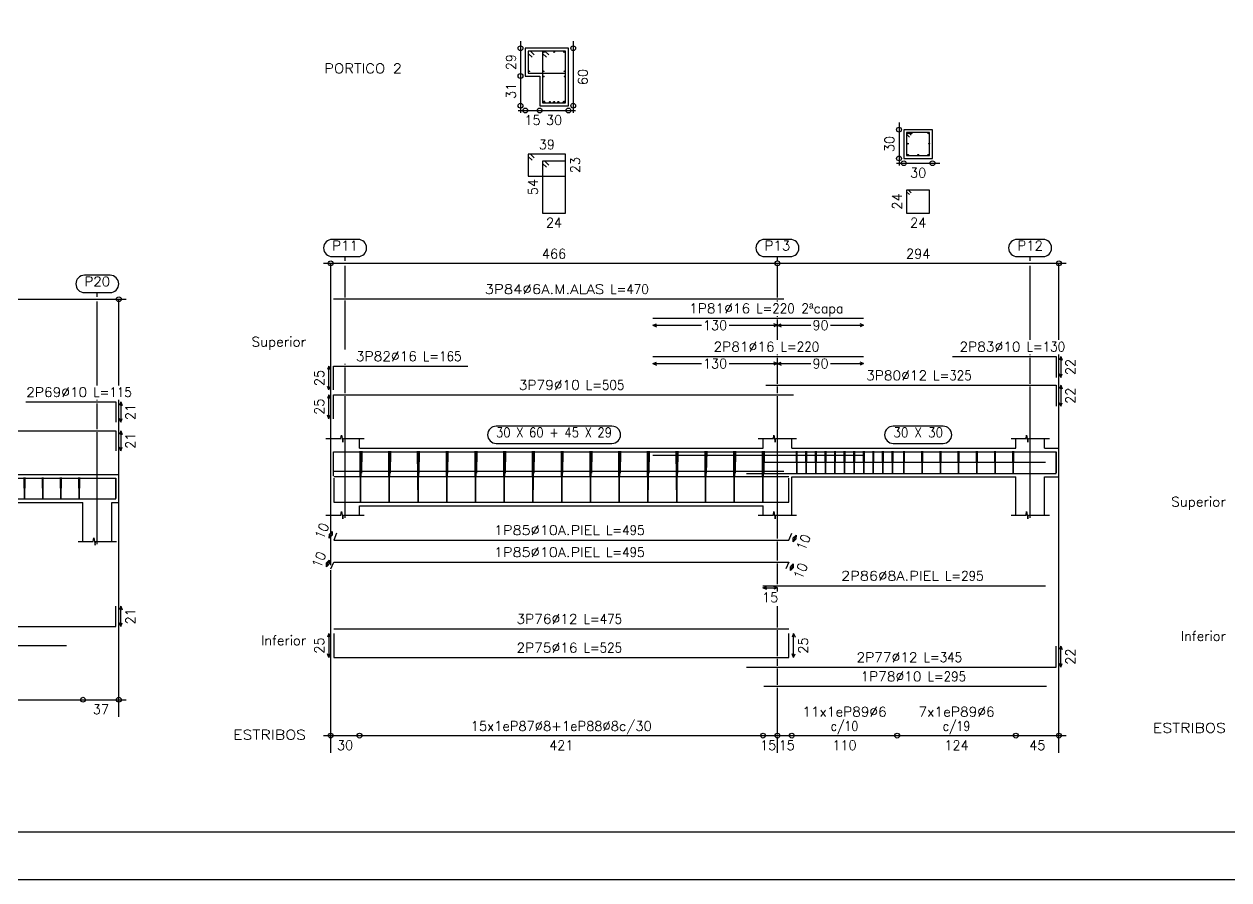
# Model space of a CAD drawing. Header units: millimetres. Extents: x 709.5 to 769, y 350.8 to 392.8.
# Drawn here: x 743.09 to 755.66, y 350.78 to 359.72 of the extents above; entities that cross this region are included whole.
import ezdxf
from ezdxf.enums import TextEntityAlignment as Align

# ---------------------------------------------------------------- set-up
doc = ezdxf.new("R2010")
doc.units = ezdxf.units.MM
doc.linetypes.add('CYPELINEA', pattern=[0])
for name, color, linetype in [('015', 1, 'Continuous'), ('07', 6, 'Continuous'), ('ARM_DENTRO_VIGA', 5, 'Continuous'), ('ARM_ESTRIBOS', 1, 'Continuous'), ('ARM_LONGITUDES', 3, 'CYPELINEA'), ('ARM_TEXTOS', 3, 'CYPELINEA'), ('COT_ARM', 3, 'CYPELINEA'), ('COT_COTAS', 3, 'CYPELINEA'), ('COT_EST', 3, 'CYPELINEA'), ('COT_LIN_APOYOS', 2, 'CYPELINEA'), ('COT_LIN_AUX_COTA', 2, 'CYPELINEA'), ('REF_ESCALA', 3, 'CYPELINEA'), ('REF_NOMBRE', 3, 'CYPELINEA'), ('REF_REFERENCIA', 3, 'CYPELINEA'), ('SEC_CONTORNOS', 2, 'Continuous'), ('SEC_DIM_VIGA', 3, 'CYPELINEA'), ('TXT_EST', 3, 'CYPELINEA'), ('TXT_LONG', 3, 'CYPELINEA')]:
    doc.layers.add(name, color=color, linetype=linetype)
doc.styles.get("Standard").update_dxf_attribs({"font": 'romans.shx'})

# ---------------------------------------------------------------- blocks, each defined once
blk = doc.blocks.new('A0H')
at = {"layer": '015'}
blk.add_lwpolyline([(-1179, -10), (-1179, 831), (10, 831), (10, -10)], close=True, dxfattribs=at)
at = {"layer": '07'}
blk.add_lwpolyline([(-1154, 0), (-1154, 821), (0, 821), (0, 0)], close=True, dxfattribs=at)

msp = doc.modelspace()

# ---------------------------------------------------------------- linework, layer by layer
at = {"layer": 'ARM_DENTRO_VIGA'}
for p, q in [((748.504, 359.427), (748.519, 359.427)), ((748.511, 359.435), (748.511, 359.42)), ((748.611, 359.427), (748.626, 359.427)), ((748.618, 359.435), (748.618, 359.42)), ((748.718, 359.427), (748.733, 359.427)), ((748.725, 359.435), (748.725, 359.42)), ((748.355, 359.225), (748.364, 359.225)), ((748.359, 359.23), (748.359, 359.221)), ((748.499, 359.17), (748.514, 359.17)), ((748.505, 359.225), (748.514, 359.225)), ((748.506, 359.178), (748.506, 359.163)), ((748.509, 359.23), (748.509, 359.221)), ((748.722, 359.17), (748.737, 359.17)), ((748.723, 359.225), (748.732, 359.225)), ((748.727, 359.23), (748.727, 359.221)), ((748.73, 359.178), (748.73, 359.163)), ((748.502, 358.903), (748.526, 358.903)), ((748.514, 358.915), (748.514, 358.891)), ((748.565, 358.903), (748.583, 358.903)), ((748.574, 358.912), (748.574, 358.894)), ((748.609, 358.903), (748.627, 358.903)), ((748.618, 358.912), (748.618, 358.894)), ((748.653, 358.903), (748.671, 358.903)), ((748.662, 358.912), (748.662, 358.894)), ((748.71, 358.903), (748.734, 358.903)), ((748.722, 358.915), (748.722, 358.891)), ((752.301, 358.579), (752.319, 358.579)), ((752.31, 358.588), (752.31, 358.57)), ((752.337, 358.579), (752.355, 358.579)), ((752.346, 358.588), (752.346, 358.57)), ((752.517, 358.579), (752.535, 358.579)), ((752.526, 358.588), (752.526, 358.57)), ((752.306, 358.469), (752.318, 358.469)), ((752.312, 358.475), (752.312, 358.463)), ((752.526, 358.469), (752.538, 358.469)), ((752.532, 358.475), (752.532, 358.463)), ((752.301, 358.351), (752.319, 358.351)), ((752.31, 358.36), (752.31, 358.342)), ((752.411, 358.351), (752.425, 358.351)), ((752.418, 358.359), (752.418, 358.344)), ((752.517, 358.351), (752.535, 358.351)), ((752.526, 358.36), (752.526, 358.342))]:
    msp.add_line(p, q, dxfattribs=at)
for points in [[(746.317, 356.848), (751.017, 356.848)], [(749.649, 356.648), (751.849, 356.648)], [(749.649, 356.248), (751.849, 356.248)], [(752.777, 356.248), (753.857, 356.248), (753.857, 356.028)], [(746.317, 355.898), (746.317, 356.148), (747.717, 356.148)], [(750.827, 355.948), (753.857, 355.948), (753.857, 355.728)], [(743.106, 355.773), (744.046, 355.773), (744.046, 355.563)], [(746.317, 355.598), (746.317, 355.848), (751.117, 355.848)], [(740.856, 355.473), (744.046, 355.473), (744.046, 355.263)], [(746.317, 355.002), (746.317, 355.252), (751.117, 355.252)], [(746.317, 355.002), (746.317, 355.252), (747.717, 355.252)], [(749.649, 355.252), (751.849, 355.252)], [(750.627, 355.026), (753.857, 355.026), (753.857, 355.246)], [(750.827, 355.254), (753.857, 355.254), (753.857, 355.034)], [(752.777, 355.254), (753.857, 355.254), (753.857, 355.034)], [(749.649, 355.216), (751.849, 355.216)], [(750.798, 355.144), (753.748, 355.144)], [(740.856, 354.979), (744.046, 354.979), (744.046, 354.769)], [(743.106, 354.979), (744.046, 354.979), (744.046, 354.769)], [(746.317, 355.05), (751.017, 355.05)], [(746.318, 354.995), (751.068, 354.995)], [(746.318, 354.995), (751.068, 354.995)], [(746.318, 354.978), (746.318, 354.728), (751.068, 354.728), (751.068, 354.978)], [(750.808, 355.026), (753.758, 355.026)], [(740.606, 354.761), (744.046, 354.761), (744.046, 354.971)], [(741.331, 354.761), (743.531, 354.761)], [(746.318, 354.728), (751.068, 354.728)], [(746.348, 354.402), (746.318, 354.332), (751.068, 354.332), (751.098, 354.402)], [(746.288, 354.032), (746.318, 354.102), (751.068, 354.102), (751.038, 354.032)], [(750.798, 353.855), (753.748, 353.855)], [(740.606, 353.43), (744.046, 353.43), (744.046, 353.64)], [(746.318, 353.405), (751.068, 353.405)], [(746.318, 353.355), (746.318, 353.105), (751.068, 353.105), (751.068, 353.355)], [(741.331, 353.23), (743.531, 353.23)], [(750.627, 353.005), (753.857, 353.005), (753.857, 353.225)], [(750.808, 352.805), (753.758, 352.805)]]:
    msp.add_lwpolyline(points, dxfattribs=at)
for centre, radius in [((748.511, 359.427), 0.005), ((748.618, 359.427), 0.005), ((748.725, 359.427), 0.005), ((748.359, 359.225), 0.003), ((748.506, 359.17), 0.005), ((748.509, 359.225), 0.003), ((748.727, 359.225), 0.003), ((748.73, 359.17), 0.005), ((748.514, 358.903), 0.008), ((748.574, 358.903), 0.006), ((748.618, 358.903), 0.006), ((748.662, 358.903), 0.006), ((748.722, 358.903), 0.008), ((752.31, 358.579), 0.006), ((752.346, 358.579), 0.006), ((752.526, 358.579), 0.006), ((752.312, 358.469), 0.004), ((752.532, 358.469), 0.004), ((752.31, 358.351), 0.006), ((752.418, 358.351), 0.005), ((752.526, 358.351), 0.006)]:
    msp.add_circle(centre, radius, dxfattribs=at)
at = {"layer": 'ARM_ESTRIBOS'}
for points in [[(748.412, 359.396), (748.372, 359.435), (748.348, 359.435), (748.348, 359.205), (748.738, 359.205), (748.738, 359.435), (748.348, 359.435), (748.348, 359.411), (748.388, 359.372)], [(748.562, 359.396), (748.522, 359.435), (748.498, 359.435), (748.498, 358.895), (748.738, 358.895), (748.738, 359.435), (748.498, 359.435), (748.498, 359.411), (748.538, 359.372)], [(752.346, 358.556), (752.316, 358.585), (752.298, 358.585), (752.298, 358.345), (752.538, 358.345), (752.538, 358.585), (752.298, 358.585), (752.298, 358.567), (752.328, 358.538)], [(748.412, 358.321), (748.372, 358.36), (748.348, 358.36), (748.348, 358.13), (748.738, 358.13), (748.738, 358.36), (748.348, 358.36), (748.348, 358.336), (748.388, 358.297)], [(748.562, 358.246), (748.522, 358.285), (748.498, 358.285), (748.498, 357.745), (748.738, 357.745), (748.738, 358.285), (748.498, 358.285), (748.498, 358.261), (748.538, 358.222)], [(752.346, 357.956), (752.316, 357.985), (752.298, 357.985), (752.298, 357.745), (752.538, 357.745), (752.538, 357.985), (752.298, 357.985), (752.298, 357.967), (752.328, 357.938)], [(746.602, 355.221), (746.602, 355.26), (746.598, 354.72), (746.594, 355.26), (746.593, 355.236), (746.593, 355.197)], [(746.611, 355.221), (746.611, 355.26), (746.607, 355.03), (746.603, 355.26), (746.603, 355.236), (746.603, 355.197)], [(746.902, 355.221), (746.902, 355.26), (746.898, 354.72), (746.894, 355.26), (746.893, 355.236), (746.893, 355.197)], [(746.911, 355.221), (746.911, 355.26), (746.907, 355.03), (746.903, 355.26), (746.903, 355.236), (746.903, 355.197)], [(747.202, 355.221), (747.202, 355.26), (747.198, 354.72), (747.194, 355.26), (747.193, 355.236), (747.193, 355.197)], [(747.211, 355.221), (747.211, 355.26), (747.207, 355.03), (747.203, 355.26), (747.203, 355.236), (747.203, 355.197)], [(747.502, 355.221), (747.502, 355.26), (747.498, 354.72), (747.494, 355.26), (747.493, 355.236), (747.493, 355.197)], [(747.511, 355.221), (747.511, 355.26), (747.507, 355.03), (747.503, 355.26), (747.503, 355.236), (747.503, 355.197)], [(747.802, 355.221), (747.802, 355.26), (747.798, 354.72), (747.794, 355.26), (747.793, 355.236), (747.793, 355.197)], [(747.811, 355.221), (747.811, 355.26), (747.807, 355.03), (747.803, 355.26), (747.803, 355.236), (747.803, 355.197)], [(748.102, 355.221), (748.102, 355.26), (748.098, 354.72), (748.094, 355.26), (748.093, 355.236), (748.093, 355.197)], [(748.111, 355.221), (748.111, 355.26), (748.107, 355.03), (748.103, 355.26), (748.103, 355.236), (748.103, 355.197)], [(748.402, 355.221), (748.402, 355.26), (748.398, 354.72), (748.394, 355.26), (748.393, 355.236), (748.393, 355.197)], [(748.411, 355.221), (748.411, 355.26), (748.407, 355.03), (748.403, 355.26), (748.403, 355.236), (748.403, 355.197)], [(748.702, 355.221), (748.702, 355.26), (748.698, 354.72), (748.694, 355.26), (748.693, 355.236), (748.693, 355.197)], [(748.711, 355.221), (748.711, 355.26), (748.707, 355.03), (748.703, 355.26), (748.703, 355.236), (748.703, 355.197)], [(749.002, 355.221), (749.002, 355.26), (748.998, 354.72), (748.994, 355.26), (748.993, 355.236), (748.993, 355.197)], [(749.011, 355.221), (749.011, 355.26), (749.007, 355.03), (749.003, 355.26), (749.003, 355.236), (749.003, 355.197)], [(749.302, 355.221), (749.302, 355.26), (749.298, 354.72), (749.294, 355.26), (749.293, 355.236), (749.293, 355.197)], [(749.311, 355.221), (749.311, 355.26), (749.307, 355.03), (749.303, 355.26), (749.303, 355.236), (749.303, 355.197)], [(749.602, 355.221), (749.602, 355.26), (749.598, 354.72), (749.594, 355.26), (749.593, 355.236), (749.593, 355.197)], [(749.611, 355.221), (749.611, 355.26), (749.607, 355.03), (749.603, 355.26), (749.603, 355.236), (749.603, 355.197)], [(749.902, 355.221), (749.902, 355.26), (749.898, 354.72), (749.894, 355.26), (749.893, 355.236), (749.893, 355.197)], [(749.911, 355.221), (749.911, 355.26), (749.907, 355.03), (749.903, 355.26), (749.903, 355.236), (749.903, 355.197)], [(750.202, 355.221), (750.202, 355.26), (750.198, 354.72), (750.194, 355.26), (750.193, 355.236), (750.193, 355.197)], [(750.211, 355.221), (750.211, 355.26), (750.207, 355.03), (750.203, 355.26), (750.203, 355.236), (750.203, 355.197)], [(750.502, 355.221), (750.502, 355.26), (750.498, 354.72), (750.494, 355.26), (750.493, 355.236), (750.493, 355.197)], [(750.511, 355.221), (750.511, 355.26), (750.507, 355.03), (750.503, 355.26), (750.503, 355.236), (750.503, 355.197)], [(750.802, 355.221), (750.802, 355.26), (750.798, 354.72), (750.794, 355.26), (750.793, 355.236), (750.793, 355.197)], [(750.811, 355.221), (750.811, 355.26), (750.807, 355.03), (750.803, 355.26), (750.803, 355.236), (750.803, 355.197)], [(751.153, 355.231), (751.153, 355.26), (751.15, 355.02), (751.147, 355.26), (751.146, 355.242), (751.146, 355.213)], [(751.253, 355.231), (751.253, 355.26), (751.25, 355.02), (751.247, 355.26), (751.246, 355.242), (751.246, 355.213)], [(751.353, 355.231), (751.353, 355.26), (751.35, 355.02), (751.347, 355.26), (751.346, 355.242), (751.346, 355.213)], [(751.453, 355.231), (751.453, 355.26), (751.45, 355.02), (751.447, 355.26), (751.446, 355.242), (751.446, 355.213)], [(751.553, 355.231), (751.553, 355.26), (751.55, 355.02), (751.547, 355.26), (751.546, 355.242), (751.546, 355.213)], [(751.653, 355.231), (751.653, 355.26), (751.65, 355.02), (751.647, 355.26), (751.646, 355.242), (751.646, 355.213)], [(751.753, 355.231), (751.753, 355.26), (751.75, 355.02), (751.747, 355.26), (751.746, 355.242), (751.746, 355.213)], [(751.853, 355.231), (751.853, 355.26), (751.85, 355.02), (751.847, 355.26), (751.846, 355.242), (751.846, 355.213)], [(751.953, 355.231), (751.953, 355.26), (751.95, 355.02), (751.947, 355.26), (751.946, 355.242), (751.946, 355.213)], [(752.053, 355.231), (752.053, 355.26), (752.05, 355.02), (752.047, 355.26), (752.046, 355.242), (752.046, 355.213)], [(752.153, 355.231), (752.153, 355.26), (752.15, 355.02), (752.147, 355.26), (752.146, 355.242), (752.146, 355.213)], [(752.273, 355.231), (752.273, 355.26), (752.27, 355.02), (752.267, 355.26), (752.266, 355.242), (752.266, 355.213)], [(752.463, 355.231), (752.463, 355.26), (752.46, 355.02), (752.457, 355.26), (752.456, 355.242), (752.456, 355.213)], [(752.653, 355.231), (752.653, 355.26), (752.65, 355.02), (752.647, 355.26), (752.646, 355.242), (752.646, 355.213)], [(752.843, 355.231), (752.843, 355.26), (752.84, 355.02), (752.837, 355.26), (752.836, 355.242), (752.836, 355.213)], [(753.033, 355.231), (753.033, 355.26), (753.03, 355.02), (753.027, 355.26), (753.026, 355.242), (753.026, 355.213)], [(753.223, 355.231), (753.223, 355.26), (753.22, 355.02), (753.217, 355.26), (753.216, 355.242), (753.216, 355.213)], [(753.413, 355.231), (753.413, 355.26), (753.41, 355.02), (753.407, 355.26), (753.406, 355.242), (753.406, 355.213)], [(743.094, 354.956), (743.094, 354.985), (743.091, 354.755), (743.088, 354.985), (743.088, 354.967), (743.088, 354.938)], [(743.284, 354.956), (743.284, 354.985), (743.281, 354.755), (743.278, 354.985), (743.278, 354.967), (743.278, 354.938)], [(743.474, 354.956), (743.474, 354.985), (743.471, 354.755), (743.468, 354.985), (743.468, 354.967), (743.468, 354.938)], [(743.664, 354.956), (743.664, 354.985), (743.661, 354.755), (743.658, 354.985), (743.658, 354.967), (743.658, 354.938)]]:
    msp.add_lwpolyline(points, dxfattribs=at)
at = {"layer": 'ARM_LONGITUDES'}
for p, q in [((753.907, 356.248), (753.892, 356.21)), ((753.907, 356.248), (753.907, 356.028)), ((753.907, 356.248), (753.922, 356.21)), ((746.267, 356.148), (746.252, 356.11)), ((746.267, 355.898), (746.267, 356.148)), ((746.267, 356.148), (746.282, 356.11)), ((753.907, 356.028), (753.892, 356.065)), ((753.907, 356.028), (753.922, 356.065)), ((746.267, 355.898), (746.252, 355.935)), ((746.267, 355.898), (746.282, 355.935)), ((753.907, 355.948), (753.892, 355.91)), ((753.907, 355.948), (753.907, 355.728)), ((753.907, 355.948), (753.922, 355.91)), ((744.096, 355.773), (744.081, 355.735)), ((744.096, 355.773), (744.096, 355.563)), ((744.096, 355.773), (744.111, 355.735)), ((746.267, 355.848), (746.252, 355.81)), ((746.267, 355.598), (746.267, 355.848)), ((746.267, 355.848), (746.282, 355.81)), ((753.907, 355.728), (753.892, 355.765)), ((753.907, 355.728), (753.922, 355.765)), ((746.267, 355.598), (746.252, 355.635)), ((746.267, 355.598), (746.282, 355.635)), ((744.096, 355.563), (744.081, 355.6)), ((744.096, 355.563), (744.111, 355.6)), ((744.096, 355.473), (744.081, 355.435)), ((744.096, 355.473), (744.096, 355.263)), ((744.096, 355.473), (744.111, 355.435)), ((744.096, 355.263), (744.081, 355.3)), ((744.096, 355.263), (744.111, 355.3)), ((746.302, 354.422), (746.272, 354.352)), ((746.272, 354.352), (746.273, 354.393)), ((746.272, 354.352), (746.301, 354.381)), ((746.302, 354.422), (746.273, 354.394)), ((746.302, 354.422), (746.301, 354.382)), ((751.114, 354.313), (751.144, 354.383)), ((751.114, 354.313), (751.115, 354.353)), ((751.144, 354.383), (751.115, 354.354)), ((751.144, 354.383), (751.143, 354.342)), ((751.114, 354.313), (751.143, 354.341)), ((746.242, 354.052), (746.272, 354.122)), ((746.242, 354.052), (746.243, 354.093)), ((746.272, 354.122), (746.243, 354.094)), ((746.272, 354.122), (746.271, 354.082)), ((746.242, 354.052), (746.271, 354.081)), ((751.114, 354.083), (751.084, 354.013)), ((751.084, 354.013), (751.085, 354.053)), ((751.084, 354.013), (751.113, 354.041)), ((751.114, 354.083), (751.085, 354.054)), ((751.114, 354.083), (751.113, 354.042)), ((744.096, 353.64), (744.081, 353.603)), ((744.096, 353.43), (744.096, 353.64)), ((744.096, 353.64), (744.111, 353.603)), ((744.096, 353.43), (744.081, 353.468)), ((744.096, 353.43), (744.111, 353.468)), ((746.268, 353.355), (746.253, 353.318)), ((746.268, 353.355), (746.268, 353.105)), ((746.268, 353.355), (746.283, 353.318)), ((751.118, 353.355), (751.103, 353.318)), ((751.118, 353.105), (751.118, 353.355)), ((751.118, 353.355), (751.133, 353.318)), ((753.907, 353.225), (753.892, 353.188)), ((753.907, 353.005), (753.907, 353.225)), ((753.907, 353.225), (753.922, 353.188)), ((746.268, 353.105), (746.253, 353.143)), ((746.268, 353.105), (746.283, 353.143)), ((751.118, 353.105), (751.103, 353.143)), ((751.118, 353.105), (751.133, 353.143)), ((753.907, 353.005), (753.892, 353.043)), ((753.907, 353.005), (753.922, 353.043))]:
    msp.add_line(p, q, dxfattribs=at)
at = {"layer": 'COT_ARM'}
for p, q in [((749.649, 356.573), (749.687, 356.588)), ((749.649, 356.573), (750.155, 356.573)), ((749.649, 356.573), (749.687, 356.558)), ((750.444, 356.573), (750.949, 356.573)), ((750.949, 356.573), (750.912, 356.588)), ((750.949, 356.573), (750.912, 356.558)), ((750.949, 356.573), (750.987, 356.588)), ((750.949, 356.573), (751.297, 356.573)), ((750.949, 356.573), (750.987, 356.558)), ((751.502, 356.573), (751.849, 356.573)), ((751.849, 356.573), (751.812, 356.588)), ((751.849, 356.573), (751.812, 356.558)), ((749.649, 356.173), (749.687, 356.188)), ((749.649, 356.173), (750.155, 356.173)), ((749.649, 356.173), (749.687, 356.158)), ((750.444, 356.173), (750.949, 356.173)), ((750.949, 356.173), (750.912, 356.188)), ((750.949, 356.173), (750.912, 356.158)), ((750.949, 356.173), (750.987, 356.188)), ((750.949, 356.173), (751.297, 356.173)), ((750.949, 356.173), (750.987, 356.158)), ((751.502, 356.173), (751.849, 356.173)), ((751.849, 356.173), (751.812, 356.188)), ((751.849, 356.173), (751.812, 356.158)), ((750.798, 353.833), (750.836, 353.848)), ((750.949, 353.833), (750.912, 353.848)), ((750.798, 353.833), (750.949, 353.833)), ((750.798, 353.833), (750.836, 353.818)), ((750.949, 353.833), (750.912, 353.818))]:
    msp.add_line(p, q, dxfattribs=at)
at = {"layer": 'COT_COTAS'}
for p, q in [((746.212, 357.22), (750.949, 357.22)), ((750.949, 357.22), (753.962, 357.22)), ((741.001, 356.845), (744.151, 356.845))]:
    msp.add_line(p, q, dxfattribs=at)
for centre in [(746.287, 357.22), (750.949, 357.22), (753.887, 357.22), (744.076, 356.845)]:
    msp.add_circle(centre, 0.025, dxfattribs=at)
at = {"layer": 'COT_EST'}
for p, q in [((741.151, 352.665), (743.701, 352.665)), ((743.701, 352.665), (744.151, 352.665)), ((746.212, 352.29), (746.587, 352.29)), ((746.587, 352.29), (750.799, 352.29)), ((750.799, 352.29), (750.949, 352.29)), ((750.949, 352.29), (751.099, 352.29)), ((751.099, 352.29), (752.199, 352.29)), ((752.199, 352.29), (753.437, 352.29)), ((753.437, 352.29), (753.962, 352.29))]:
    msp.add_line(p, q, dxfattribs=at)
for centre in [(743.701, 352.665), (744.076, 352.665), (746.287, 352.29), (746.587, 352.29), (750.799, 352.29), (750.949, 352.29), (751.099, 352.29), (752.199, 352.29), (753.437, 352.29), (753.887, 352.29)]:
    msp.add_circle(centre, 0.025, dxfattribs=at)
at = {"layer": 'COT_LIN_APOYOS'}
for p, q in [((746.287, 357.208), (746.287, 357.22)), ((746.287, 357.02), (746.287, 357.208)), ((750.949, 357.02), (750.949, 357.208)), ((753.887, 357.208), (753.887, 357.22)), ((753.887, 357.02), (753.887, 357.208)), ((746.287, 355.52), (746.287, 357.02)), ((750.949, 356.863), (750.949, 357.02)), ((753.887, 356.42), (753.887, 357.02)), ((744.076, 356.833), (744.076, 356.845)), ((744.076, 356.645), (744.076, 356.833)), ((750.949, 356.82), (750.949, 356.833)), ((744.076, 355.945), (744.076, 356.645)), ((750.949, 356.663), (750.949, 356.67)), ((750.949, 356.58), (750.949, 356.633)), ((750.949, 356.42), (750.949, 356.565)), ((750.949, 356.263), (750.949, 356.27)), ((750.949, 356.18), (750.949, 356.233)), ((753.887, 355.52), (753.887, 356.27)), ((750.949, 355.963), (750.949, 356.165)), ((750.949, 355.863), (750.949, 355.933)), ((744.076, 355.245), (744.076, 355.795)), ((750.949, 355.52), (750.949, 355.833)), ((746.287, 354.505), (746.287, 355.52)), ((750.949, 354.505), (750.949, 355.52)), ((753.887, 354.505), (753.887, 355.52)), ((744.076, 354.23), (744.076, 355.245)), ((746.287, 354.405), (746.287, 354.505)), ((750.949, 354.347), (750.949, 354.505)), ((753.887, 353.578), (753.887, 354.505)), ((746.287, 354.068), (746.287, 354.37)), ((744.076, 353.655), (744.076, 354.23)), ((750.949, 354.117), (750.949, 354.317)), ((746.287, 353.578), (746.287, 354.017)), ((750.949, 353.87), (750.949, 354.087)), ((750.949, 353.793), (750.949, 353.825)), ((744.076, 352.815), (744.076, 353.655)), ((750.949, 353.578), (750.949, 353.643)), ((746.287, 352.59), (746.287, 353.578)), ((750.949, 353.42), (750.949, 353.578)), ((753.887, 352.59), (753.887, 353.578)), ((750.949, 353.12), (750.949, 353.39)), ((750.949, 353.02), (750.949, 353.09)), ((750.949, 352.82), (750.949, 352.99)), ((744.076, 352.678), (744.076, 352.815)), ((750.949, 352.59), (750.949, 352.79)), ((744.076, 352.653), (744.076, 352.678)), ((744.076, 352.485), (744.076, 352.653)), ((746.287, 352.303), (746.287, 352.59)), ((750.949, 352.303), (750.949, 352.59)), ((753.887, 352.303), (753.887, 352.59)), ((746.287, 352.278), (746.287, 352.303)), ((746.287, 352.11), (746.287, 352.278)), ((750.949, 352.11), (750.949, 352.278)), ((753.887, 352.278), (753.887, 352.303)), ((753.887, 352.11), (753.887, 352.278))]:
    msp.add_line(p, q, dxfattribs=at)
at = {"layer": 'COT_LIN_AUX_COTA'}
for p, q in [((746.437, 357.245), (746.437, 357.29)), ((750.949, 357.245), (750.949, 357.29)), ((753.587, 357.245), (753.587, 357.29)), ((746.437, 357.02), (746.437, 357.195)), ((753.587, 357.02), (753.587, 357.195)), ((746.437, 356.863), (746.437, 357.02)), ((753.587, 356.42), (753.587, 357.02)), ((743.851, 356.87), (743.851, 356.915)), ((743.851, 356.645), (743.851, 356.82)), ((746.437, 356.32), (746.437, 356.833)), ((743.851, 355.945), (743.851, 356.645)), ((753.587, 356.263), (753.587, 356.27)), ((753.587, 355.963), (753.587, 356.233)), ((746.437, 356.163), (746.437, 356.17)), ((746.437, 355.863), (746.437, 356.133)), ((753.587, 355.52), (753.587, 355.933)), ((743.851, 355.788), (743.851, 355.795)), ((743.851, 355.488), (743.851, 355.758)), ((746.437, 355.52), (746.437, 355.833)), ((746.437, 354.565), (746.437, 355.52)), ((753.587, 354.565), (753.587, 355.52)), ((743.851, 355.245), (743.851, 355.458)), ((743.851, 354.29), (743.851, 355.245))]:
    msp.add_line(p, q, dxfattribs=at)
at = {"layer": 'REF_NOMBRE'}
for p, q in [((749.222, 355.52), (748.014, 355.52)), ((752.678, 355.52), (752.158, 355.52)), ((748.014, 355.34), (749.222, 355.34)), ((752.158, 355.34), (752.678, 355.34))]:
    msp.add_line(p, q, dxfattribs=at)
for centre, start, end in [((748.014, 355.43), 90, 270), ((749.222, 355.43), 270, 90), ((752.158, 355.43), 90, 270), ((752.678, 355.43), 270, 90)]:
    msp.add_arc(centre, 0.09, start, end, dxfattribs=at)
at = {"layer": 'REF_REFERENCIA'}
for p, q in [((746.571, 357.47), (746.303, 357.47)), ((751.083, 357.47), (750.815, 357.47)), ((753.721, 357.47), (753.452, 357.47)), ((746.303, 357.29), (746.571, 357.29)), ((750.815, 357.29), (751.083, 357.29)), ((753.452, 357.29), (753.721, 357.29)), ((743.985, 357.095), (743.717, 357.095)), ((743.717, 356.915), (743.985, 356.915))]:
    msp.add_line(p, q, dxfattribs=at)
for centre, start, end in [((746.303, 357.38), 90, 270), ((746.571, 357.38), 270, 90), ((750.815, 357.38), 90, 270), ((751.083, 357.38), 270, 90), ((753.452, 357.38), 90, 270), ((753.721, 357.38), 270, 90), ((743.717, 357.005), 90, 270), ((743.985, 357.005), 270, 90)]:
    msp.add_arc(centre, 0.09, start, end, dxfattribs=at)
at = {"layer": 'SEC_CONTORNOS'}
for p, q in [((746.237, 355.39), (746.394, 355.39)), ((746.287, 355.29), (746.287, 355.39)), ((746.394, 355.39), (746.401, 355.428)), ((746.401, 355.428), (746.413, 355.353)), ((746.413, 355.353), (746.419, 355.39)), ((746.419, 355.39), (746.637, 355.39)), ((746.587, 355.29), (746.587, 355.39)), ((750.749, 355.39), (750.907, 355.39)), ((750.799, 355.29), (750.799, 355.39)), ((750.907, 355.39), (750.913, 355.428)), ((750.913, 355.428), (750.925, 355.353)), ((750.925, 355.353), (750.932, 355.39)), ((750.932, 355.39), (751.149, 355.39)), ((751.099, 355.29), (751.099, 355.39)), ((753.387, 355.39), (753.544, 355.39)), ((753.437, 355.29), (753.437, 355.39)), ((753.544, 355.39), (753.55, 355.428)), ((753.55, 355.428), (753.563, 355.353)), ((753.563, 355.353), (753.569, 355.39)), ((753.569, 355.39), (753.787, 355.39)), ((753.737, 355.29), (753.737, 355.39)), ((746.287, 354.69), (746.287, 355.29)), ((746.287, 354.69), (746.287, 355.29)), ((746.587, 355.29), (750.799, 355.29)), ((751.099, 355.29), (753.437, 355.29)), ((753.737, 355.29), (753.887, 355.29)), ((753.887, 354.99), (753.887, 355.29)), ((741.151, 355.015), (743.701, 355.015)), ((743.701, 355.015), (744.001, 355.015)), ((743.701, 355.015), (744.001, 355.015)), ((744.001, 355.015), (744.076, 355.015)), ((744.076, 354.725), (744.076, 355.015)), ((751.099, 354.99), (753.437, 354.99)), ((751.099, 354.59), (751.099, 354.99)), ((753.437, 354.59), (753.437, 354.99)), ((753.737, 354.59), (753.737, 354.99)), ((753.737, 354.99), (753.887, 354.99)), ((741.151, 354.725), (743.701, 354.725)), ((743.701, 354.315), (743.701, 354.725)), ((744.001, 354.315), (744.001, 354.725)), ((744.001, 354.725), (744.076, 354.725)), ((746.287, 354.59), (746.287, 354.69)), ((746.394, 354.59), (746.401, 354.628)), ((746.401, 354.628), (746.413, 354.553)), ((746.587, 354.69), (750.799, 354.69)), ((746.587, 354.59), (746.587, 354.69)), ((750.799, 354.59), (750.799, 354.69)), ((750.907, 354.59), (750.913, 354.628)), ((750.913, 354.628), (750.925, 354.553)), ((753.544, 354.59), (753.55, 354.628)), ((753.55, 354.628), (753.563, 354.553)), ((746.237, 354.59), (746.394, 354.59)), ((746.413, 354.553), (746.419, 354.59)), ((746.419, 354.59), (746.637, 354.59)), ((750.749, 354.59), (750.907, 354.59)), ((750.925, 354.553), (750.932, 354.59)), ((750.932, 354.59), (751.149, 354.59)), ((753.387, 354.59), (753.544, 354.59)), ((753.563, 354.553), (753.569, 354.59)), ((753.569, 354.59), (753.787, 354.59)), ((743.808, 354.315), (743.815, 354.353)), ((743.815, 354.353), (743.827, 354.278)), ((743.651, 354.315), (743.808, 354.315)), ((743.827, 354.278), (743.833, 354.315)), ((743.833, 354.315), (744.051, 354.315))]:
    msp.add_line(p, q, dxfattribs=at)
for points in [[(748.468, 359.465), (748.318, 359.465), (748.318, 359.175), (748.468, 359.175), (748.468, 358.865), (748.768, 358.865), (748.768, 359.465), (748.468, 359.465)], [(752.268, 358.615), (752.268, 358.315), (752.568, 358.315), (752.568, 358.615), (752.268, 358.615)]]:
    msp.add_lwpolyline(points, dxfattribs=at)
at = {"layer": 'SEC_DIM_VIGA'}
for p, q in [((748.268, 359.54), (748.268, 359.175)), ((748.818, 359.54), (748.818, 358.79)), ((748.268, 359.175), (748.268, 358.79)), ((748.243, 358.815), (748.468, 358.815)), ((748.468, 358.815), (748.843, 358.815)), ((752.218, 358.69), (752.218, 358.24)), ((752.193, 358.265), (752.643, 358.265))]:
    msp.add_line(p, q, dxfattribs=at)
for centre in [(748.268, 359.465), (748.818, 359.465), (748.268, 359.175), (748.268, 358.865), (748.818, 358.865), (748.318, 358.815), (748.468, 358.815), (748.768, 358.815), (752.218, 358.615), (752.218, 358.315), (752.268, 358.265), (752.568, 358.265)]:
    msp.add_circle(centre, 0.025, dxfattribs=at)

# ---------------------------------------------------------------- block references
at = {"linetype": 'Continuous', "xscale": 0.05000000000001137, "yscale": 0.05000000000001137, "zscale": 0.05}
msp.add_blockref('A0H', (768.462, 351.284), dxfattribs=at)

# ---------------------------------------------------------------- texts
at = {"layer": 'ARM_LONGITUDES'}
for s, rotation, width, p, p2 in [('22', 90, 0.953514, (754.057, 356.054), (754.057, 356.222)), ('25', 90, 0.953514, (746.217, 355.939), (746.217, 356.107)), ('22', 90, 0.953514, (754.057, 355.754), (754.057, 355.922)), ('25', 90, 0.953514, (746.217, 355.639), (746.217, 355.807)), ('21', 90, 1.138065, (744.246, 355.584), (744.246, 355.752)), ('21', 90, 1.138065, (744.246, 355.284), (744.246, 355.452)), ('10', 66.7925, 0.953476, (746.208, 354.33), (746.274, 354.484)), ('10', 66.7925, 0.953476, (751.234, 354.211), (751.3, 354.366)), ('10', 66.7925, 0.953476, (746.178, 354.03), (746.244, 354.184)), ('10', 66.7925, 0.953476, (751.204, 353.911), (751.27, 354.066)), ('21', 90, 1.138065, (744.246, 353.451), (744.246, 353.619)), ('25', 90, 0.953514, (746.218, 353.146), (746.218, 353.314)), ('25', 90, 0.953514, (751.268, 353.146), (751.268, 353.314)), ('22', 90, 0.953514, (754.057, 353.031), (754.057, 353.199))]:
    msp.add_text(s, height=0.1, rotation=rotation, dxfattribs=dict(at, width=width)).set_placement(p, p2, align=Align.FIT)
at = {"layer": 'ARM_TEXTOS'}
for s, width, p, p2 in [('3P84%%c6A.M.ALAS', 1.04, (747.894, 356.9), (749.142, 356.9)), ('1P81%%c16', 0.97719, (750.028, 356.7), (750.665, 356.7)), (' 2ªcapa', 0.85428, (751.131, 356.7), (751.639, 356.7)), ('2P81%%c16', 0.97719, (750.282, 356.3), (750.92, 356.3)), ('2P83%%c10', 0.97719, (752.849, 356.3), (753.487, 356.3)), ('3P82%%c16', 0.97719, (746.55, 356.2), (747.187, 356.2)), ('3P79%%c10', 0.97719, (748.25, 355.9), (748.887, 355.9)), ('3P80%%c12', 0.97719, (751.875, 356), (752.512, 356)), ('2P69%%c10', 0.97719, (743.109, 355.825), (743.746, 355.825)), ('1P85%%c10A.PIEL', 1.002026, (747.991, 354.385), (749.098, 354.385)), ('1P85%%c10A.PIEL', 1.002026, (747.991, 354.155), (749.098, 354.155)), ('2P86%%c8A.PIEL', 1.013349, (751.613, 353.908), (752.636, 353.908)), ('3P76%%c12', 0.97719, (748.226, 353.458), (748.863, 353.458)), ('2P75%%c16', 0.97719, (748.226, 353.158), (748.863, 353.158)), ('2P77%%c12', 0.97719, (751.775, 353.058), (752.412, 353.058)), ('1P78%%c10', 0.97719, (751.816, 352.858), (752.453, 352.858))]:
    msp.add_text(s, height=0.1, dxfattribs=dict(at, width=width)).set_placement(p, p2, align=Align.FIT)
at = {"layer": 'COT_ARM'}
for s, width, p, p2 in [('130', 0.928421, (750.173, 356.523), (750.425, 356.523)), ('90', 0.953514, (751.315, 356.523), (751.483, 356.523)), ('130', 0.928421, (750.173, 356.123), (750.425, 356.123)), ('90', 0.953514, (751.315, 356.123), (751.483, 356.123)), ('15', 0.953514, (750.79, 353.683), (750.958, 353.683))]:
    msp.add_text(s, height=0.1, dxfattribs=dict(at, width=width)).set_placement(p, p2, align=Align.FIT)
at = {"layer": 'COT_COTAS'}
for s, width, p, p2 in [('466', 0.928421, (748.492, 357.27), (748.744, 357.27)), ('294', 0.912414, (752.292, 357.27), (752.544, 357.27))]:
    msp.add_text(s, height=0.1, dxfattribs=dict(at, width=width)).set_placement(p, p2, align=Align.FIT)
at = {"layer": 'COT_EST'}
for s, width, p, p2 in [('37', 0.953514, (743.804, 352.515), (743.972, 352.515)), ('30', 0.953514, (746.353, 352.14), (746.521, 352.14)), ('421', 1.037647, (748.567, 352.14), (748.819, 352.14)), ('15', 0.953514, (750.769, 352.14), (750.937, 352.14)), ('15', 0.953514, (750.962, 352.14), (751.13, 352.14)), ('110', 0.928421, (751.523, 352.14), (751.775, 352.14)), ('124', 0.912414, (752.692, 352.14), (752.944, 352.14)), ('45', 0.953514, (753.578, 352.14), (753.746, 352.14))]:
    msp.add_text(s, height=0.1, dxfattribs=dict(at, width=width)).set_placement(p, p2, align=Align.FIT)
at = {"layer": 'REF_ESCALA'}
for s, width, p, p2 in [('Superior', 0.932695, (745.461, 356.352), (746.03, 356.352)), ('Superior', 0.932695, (755.06, 354.682), (755.629, 354.682)), ('Inferior', 0.904541, (745.56, 353.234), (746.03, 353.234)), ('Inferior', 0.904541, (755.159, 353.28), (755.629, 353.28)), ('ESTRIBOS', 1.11125, (745.268, 352.25), (746.03, 352.25)), ('ESTRIBOS', 1.11125, (754.867, 352.321), (755.629, 352.321))]:
    msp.add_text(s, height=0.1, dxfattribs=dict(at, width=width)).set_placement(p, p2, align=Align.FIT)
at = {"layer": 'REF_NOMBRE'}
for s, width, p, p2 in [('PORTICO 2', 1.008373, (746.219, 359.205), (747.031, 359.205)), ('30 X 60 + 45 X 29', 0.729569, (748.013, 355.405), (749.222, 355.405)), ('30 X 30', 0.784101, (752.159, 355.405), (752.678, 355.405))]:
    msp.add_text(s, height=0.1, dxfattribs=dict(at, width=width)).set_placement(p, p2, align=Align.FIT)
at = {"layer": 'REF_REFERENCIA'}
for s, width, p, p2 in [('P11', 1.084327, (746.303, 357.355), (746.571, 357.355)), ('P13', 0.972155, (750.815, 357.355), (751.084, 357.355)), ('P12', 0.972155, (753.453, 357.355), (753.721, 357.355)), ('P20', 0.972155, (743.717, 356.98), (743.985, 356.98))]:
    msp.add_text(s, height=0.1, dxfattribs=dict(at, width=width)).set_placement(p, p2, align=Align.FIT)
at = {"layer": 'SEC_DIM_VIGA'}
for s, width, p, p2 in [('29', 0.98, (748.218, 359.236), (748.218, 359.404)), ('60', 0.953514, (748.968, 359.081), (748.968, 359.249)), ('31', 1.138065, (748.218, 358.936), (748.218, 359.104)), ('30', 0.953514, (752.168, 358.381), (752.168, 358.549)), ('23', 0.953514, (748.888, 358.161), (748.888, 358.329)), ('54', 0.928421, (748.448, 357.931), (748.448, 358.099)), ('24', 0.928421, (752.248, 357.781), (752.248, 357.949))]:
    msp.add_text(s, height=0.1, rotation=90, dxfattribs=dict(at, width=width)).set_placement(p, p2, align=Align.FIT)
for s, width, p, p2 in [('15', 0.953514, (748.309, 358.665), (748.477, 358.665)), ('30', 0.953514, (748.534, 358.665), (748.702, 358.665)), ('39', 0.98, (748.459, 358.41), (748.627, 358.41)), ('30', 0.953514, (752.334, 358.115), (752.502, 358.115)), ('24', 0.928421, (748.534, 357.595), (748.702, 357.595)), ('24', 0.928421, (752.334, 357.595), (752.502, 357.595))]:
    msp.add_text(s, height=0.1, dxfattribs=dict(at, width=width)).set_placement(p, p2, align=Align.FIT)
at = {"layer": 'TXT_EST'}
for s, width, p, p2 in [('11x1eP89%%c6', 0.961406, (751.21, 352.49), (752.089, 352.49)), ('7x1eP89%%c6', 0.97064, (752.421, 352.49), (753.216, 352.49)), ('15x1eP87%%c8+1eP88%%c8c/30', 0.909599, (747.749, 352.34), (749.638, 352.34)), ('c/10', 0.777273, (751.507, 352.34), (751.792, 352.34)), ('c/19', 0.7875, (752.676, 352.34), (752.961, 352.34))]:
    msp.add_text(s, height=0.1, dxfattribs=dict(at, width=width)).set_placement(p, p2, align=Align.FIT)
at = {"layer": 'TXT_LONG', "width": 0.807025}
for s, p, p2 in [(' L=470', (749.142, 356.9), (749.607, 356.9)), (' L=220', (750.665, 356.7), (751.13, 356.7)), (' L=220', (750.92, 356.3), (751.385, 356.3)), (' L=130', (753.487, 356.3), (753.952, 356.3)), (' L=165', (747.187, 356.2), (747.652, 356.2)), (' L=505', (748.887, 355.9), (749.352, 355.9)), (' L=325', (752.512, 356), (752.977, 356)), (' L=115', (743.746, 355.825), (744.211, 355.825)), (' L=495', (749.098, 354.385), (749.563, 354.385)), (' L=495', (749.098, 354.155), (749.563, 354.155)), (' L=295', (752.636, 353.908), (753.101, 353.908)), (' L=475', (748.863, 353.458), (749.328, 353.458)), (' L=525', (748.863, 353.158), (749.328, 353.158)), (' L=345', (752.412, 353.058), (752.877, 353.058)), (' L=295', (752.453, 352.858), (752.918, 352.858))]:
    msp.add_text(s, height=0.1, dxfattribs=at).set_placement(p, p2, align=Align.FIT)

doc.saveas('drawing.dxf')
